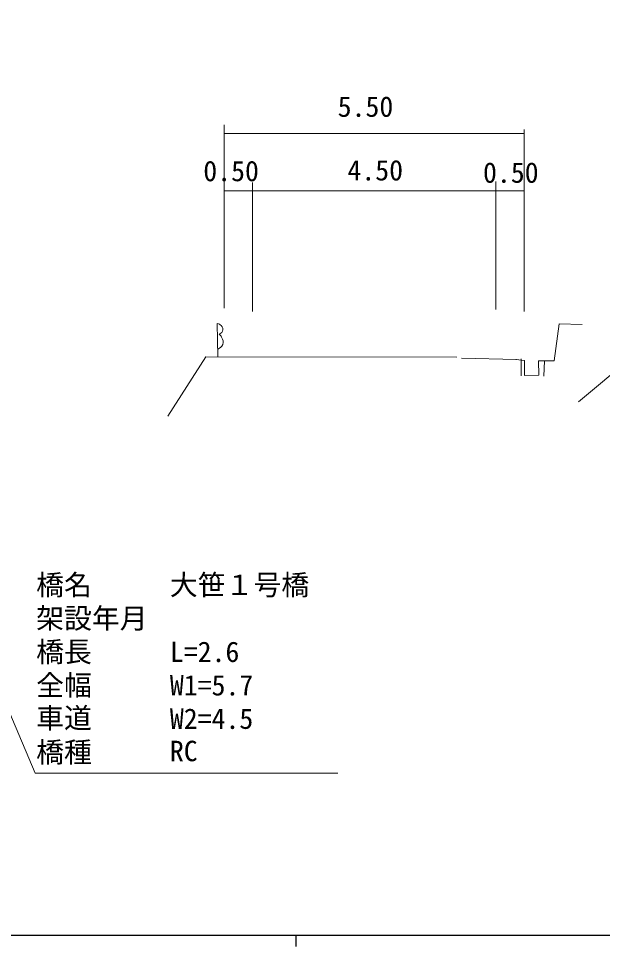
# Model space of a CAD drawing. Units: millimetres, scale not verified. Extents: x 40000 to 680000, y 20000 to 380000.
# Drawn here: x 243109 to 295498, y 204000 to 287214 of the extents above; entities that cross this region are included whole.
import ezdxf
from ezdxf.enums import TextEntityAlignment as Align

# ---------------------------------------------------------------- set-up
doc = ezdxf.new("R2010")
doc.units = ezdxf.units.MM
doc.header["$LTSCALE"] = 1000
for name, color, linetype, lineweight in [('M-BGD', 7, 'Continuous', 13), ('M-STR-HTXT', 7, 'Continuous', 13), ('M-TTL-BAND', 7, 'Continuous', 25), ('M-TTL-TXT', 7, 'Continuous', 13)]:
    doc.layers.add(name, color=color, linetype=linetype, lineweight=lineweight)
doc.styles.add('ＭＳ ゴシック', font='')
doc.styles.get('ＭＳ ゴシック').set_extended_font_data('MS Gothic')

msp = doc.modelspace()

# ---------------------------------------------------------------- linework, layer by layer
at = {"layer": 'M-BGD'}
for p, q in [((261544, 277689), (261544, 261253)), ((288484, 277252), (288484, 260943)), ((261544, 276904), (288484, 276904)), ((264086, 272508), (264086, 260954)), ((285938, 272597), (285938, 261112)), ((261544, 271774), (264086, 271774)), ((264086, 271774), (285938, 271774)), ((285938, 271774), (288484, 271774)), ((260928, 259871), (260997, 256885)), ((256490, 251560), (259918, 256888)), ((259918, 256888), (282442, 256835)), ((282859, 256752), (287778, 256639)), ((288216, 256696), (288204, 255182)), ((290300, 256513), (290230, 255154))]:
    msp.add_line(p, q, dxfattribs=at)
for points in [[(334779, 287214), (316110, 271811), (293334, 252836)], [(287738, 256640), (288507, 256541), (288516, 255203), (289781, 255221), (289766, 256510), (291178, 256517), (291603, 259827), (293671, 259785)]]:
    msp.add_lwpolyline(points, dxfattribs=at)
for points, knots in [([(260928, 259871), (261083, 259830), (261180, 259794), (261288, 259677), (261429, 259525), (261476, 259363), (261420, 259164), (261377, 259014), (261155, 258953), (261108, 258915), (261108, 258915), (261108, 258915), (261108, 258915)], [0, 0, 0, 0, 1, 1, 1, 2, 2, 2, 3, 3, 3, 4, 4, 4, 4]), ([(261108, 258915), (261216, 258813), (261255, 258757), (261323, 258638), (261451, 258414), (261523, 258229), (261434, 257987), (261350, 257760), (261187, 257671), (260982, 257565)], [0, 0, 0, 0, 1, 1, 1, 2, 2, 2, 3, 3, 3, 3])]:
    msp.add_open_spline(points, degree=3, knots=knots, dxfattribs=at)
at = {"layer": 'M-TTL-BAND'}
for p, q in [((40000, 205000), (579000, 205000)), ((268000, 205000), (268000, 204000))]:
    msp.add_line(p, q, dxfattribs=at)
at = {"layer": 'M-TTL-TXT'}
msp.add_lwpolyline([(228784, 256897), (244599, 219525), (271764, 219525)], dxfattribs=at)

# ---------------------------------------------------------------- texts
at = {"layer": 'M-BGD', "style": 'ＭＳ ゴシック'}
for s, p in [('5.50', (271742, 277852)), ('0.50', (259685, 272076)), ('4.50', (272619, 272146)), ('0.50', (284782, 271936))]:
    msp.add_text(s, height=1833, dxfattribs=at).set_placement(p, align=Align.BOTTOM_LEFT)
at = {"layer": 'M-STR-HTXT', "style": 'ＭＳ ゴシック'}
for s, p in [('橋名', (244687, 234960)), ('大笹１号橋', (256687, 234960)), ('架設年月', (244687, 231960)), ('橋長', (244687, 228960)), ('L=2.6', (256687, 228960)), ('全幅', (244687, 225960)), ('W1=5.7', (256687, 225960)), ('車道', (244687, 223020)), ('W2=4.5', (256687, 222960)), ('橋種', (244687, 219960)), ('RC', (256687, 220063))]:
    msp.add_text(s, height=1833, dxfattribs=at).set_placement(p, align=Align.BOTTOM_LEFT)

doc.saveas('drawing.dxf')
